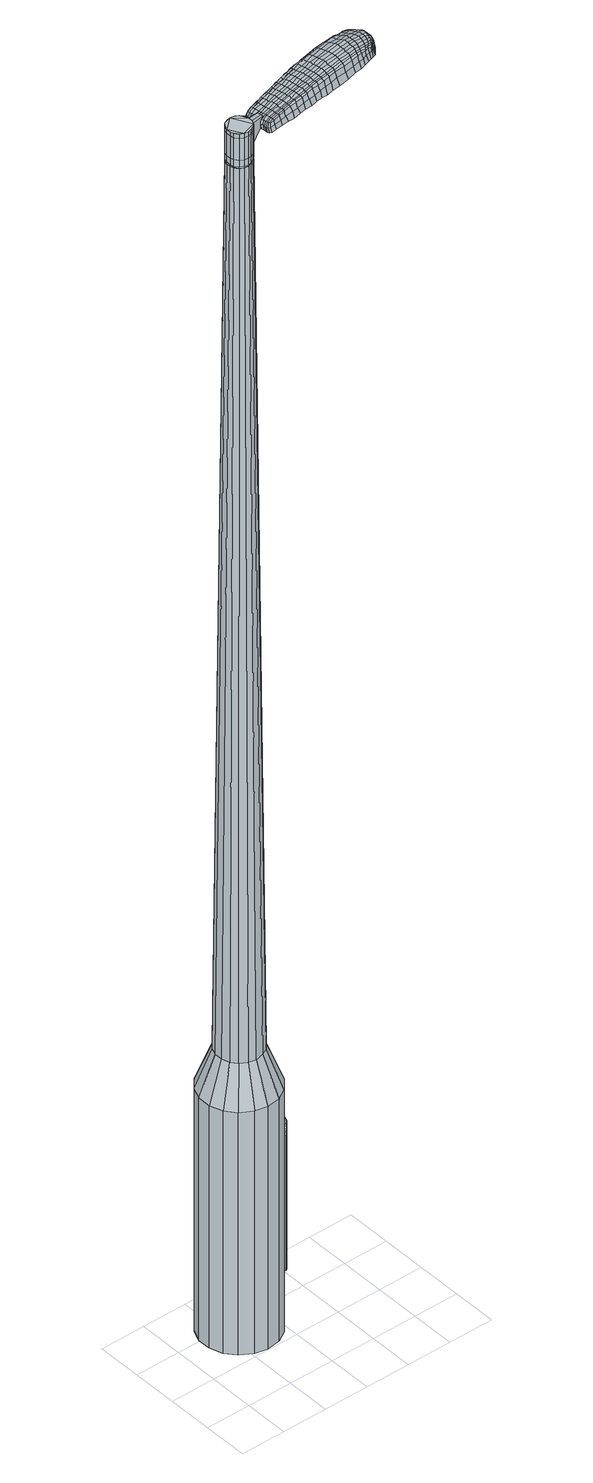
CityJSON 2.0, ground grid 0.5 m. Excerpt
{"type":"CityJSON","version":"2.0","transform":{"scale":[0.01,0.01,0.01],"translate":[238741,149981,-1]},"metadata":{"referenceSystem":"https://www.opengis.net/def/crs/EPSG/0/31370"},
"CityObjects":{
"object1":{"type":"GenericCityObject","attributes":{"cluster":881,"mean_distance_to_centroid":0.28,"new_centroid_x":238741.67,"new_centroid_y":149981.91,"mean_distance_to_camera":12.77,"H1":12.3,"H2":12.55,"Z_final":116.57,"cluster2":-1,"proj_x":238742.87,"proj_y":149989.65,"id_line":88940,"bearing_l":98.85,"distance":7.83,"orientation":"right","G_obj":8.85},"geometry":[{"type":"MultiSurface","lod":"2","boundaries":[[[0,1,2,3]],[[1,4,5,2]],[[4,6,7,5]],[[6,8,9,7]],[[8,10,11,9]],[[10,12,13,11]],[[12,14,15,13]],[[14,16,17,15]],[[16,18,19,17]],[[18,20,21,19]],[[20,22,23,21]],[[22,24,25,23]],[[24,26,27,25]],[[26,28,29,27]],[[28,30,31,29]],[[30,32,33,31]],[[32,34,35,33]],[[34,0,3,35]],[[36,37,38,39]],[[38,40,41,42]],[[41,43,42]],[[42,44,45,46]],[[45,47,46]],[[46,48,49,50]],[[49,51,50]],[[42,46,50,38]],[[50,52,39,38]],[[53,36,39]],[[2,5,7,35]],[[7,9,11,15]],[[11,13,15]],[[15,17,19,23]],[[19,21,23]],[[23,25,27,31]],[[27,29,31]],[[15,23,31,7]],[[31,33,35,7]],[[3,2,35]],[[1,0,54,55]],[[0,34,56,54]],[[34,32,57,56]],[[32,30,58,57]],[[30,28,59,58]],[[28,26,60,59]],[[26,24,61,60]],[[24,22,62,61]],[[22,20,63,62]],[[20,18,64,63]],[[18,16,65,64]],[[16,14,66,65]],[[14,12,67,66]],[[12,10,68,67]],[[10,8,69,68]],[[8,6,70,69]],[[6,4,71,70]],[[4,1,55,71]],[[55,54,72,73]],[[54,56,74,72]],[[56,57,75,74]],[[57,58,76,75]],[[58,59,77,76]],[[59,60,78,77]],[[60,61,79,78]],[[61,62,80,79]],[[62,63,81,80]],[[63,64,82,81]],[[64,65,83,82]],[[65,66,84,83]],[[66,67,85,84]],[[67,68,86,85]],[[68,69,87,86]],[[69,70,88,87]],[[70,71,89,88]],[[71,55,73,89]],[[72,90,91,73]],[[92,93,90,72]],[[94,95,93,92]],[[96,97,95,94]],[[98,99,97,96]],[[78,100,99,98]],[[101,102,100,78]],[[103,104,102,101]],[[81,105,104,103]],[[82,106,105,81]],[[107,108,106,82]],[[109,110,108,107]],[[85,111,110,109]],[[112,113,111,85]],[[87,114,113,112]],[[88,115,114,87]],[[116,117,115,88]],[[73,91,117,116]],[[118,119,120,121]],[[122,118,121,123]],[[124,122,123,125]],[[126,124,125,127]],[[128,126,127,129]],[[130,128,129,131]],[[132,130,131,133]],[[134,132,133,135]],[[136,134,135,137]],[[138,136,137,139]],[[140,138,139,141]],[[142,140,141,143]],[[144,142,143,145]],[[146,144,145,147]],[[148,146,147,149]],[[150,148,149,151]],[[74,92,72]],[[74,75,94,92]],[[75,76,96,94]],[[76,77,98,96]],[[77,78,98]],[[79,101,78]],[[79,80,103,101]],[[80,81,103]],[[83,107,82]],[[83,84,109,107]],[[84,85,109]],[[86,112,85]],[[86,87,112]],[[89,116,88]],[[89,73,116]],[[152,117,91]],[[152,115,117]],[[153,113,114]],[[153,111,113]],[[154,110,111]],[[154,155,108,110]],[[155,106,108]],[[156,104,105]],[[156,157,102,104]],[[157,100,102]],[[158,99,100]],[[158,159,97,99]],[[159,160,95,97]],[[160,161,93,95]],[[161,90,93]],[[39,52,150,162]],[[91,90,163,151]],[[53,39,162,119]],[[90,161,120,163]],[[36,53,119,118]],[[161,160,121,120]],[[37,36,118,122]],[[160,159,123,121]],[[38,37,122,124]],[[159,158,125,123]],[[40,38,124,126]],[[158,100,127,125]],[[41,40,126,128]],[[100,157,129,127]],[[43,41,128,130]],[[157,156,131,129]],[[42,43,130,132]],[[156,105,133,131]],[[44,42,132,134]],[[105,106,135,133]],[[45,44,134,136]],[[106,155,137,135]],[[47,45,136,138]],[[155,154,139,137]],[[46,47,138,140]],[[154,111,141,139]],[[48,46,140,142]],[[111,153,143,141]],[[49,48,142,144]],[[153,114,145,143]],[[51,49,144,146]],[[114,115,147,145]],[[50,51,146,148]],[[115,152,149,147]],[[52,50,148,150]],[[152,91,151,149]],[[150,151,164,165]],[[151,163,166,164]],[[163,120,167,166]],[[120,119,168,167]],[[119,162,169,168]],[[162,150,165,169]],[[170,171,172,173]],[[174,170,173,175]],[[170,174,176,177]],[[171,170,177,178]],[[179,180,181,182]],[[183,179,182,184]],[[179,183,185,186]],[[180,179,186,187]],[[188,189,190,191]],[[192,188,191,193]],[[188,192,194,195]],[[189,188,195,196]],[[197,198,199,200]],[[201,197,200,202]],[[197,201,203,204]],[[198,197,204,205]],[[206,207,208,209]],[[210,206,209,211]],[[206,210,212,213]],[[207,206,213,214]],[[215,216,217,218]],[[219,215,218,220]],[[215,219,221,222]],[[216,215,222,223]],[[224,225,226,227]],[[216,224,227,217]],[[224,216,223,228]],[[225,224,228,229]],[[230,231,232,233]],[[225,230,233,226]],[[230,225,229,234]],[[231,230,234,235]],[[236,174,175,237]],[[231,236,237,232]],[[236,231,235,238]],[[174,236,238,176]],[[239,240,241,242]],[[243,239,242,244]],[[239,243,245,246]],[[240,239,246,247]],[[248,249,250,251]],[[240,248,251,241]],[[248,240,247,252]],[[249,248,252,253]],[[254,255,256,257]],[[249,254,257,250]],[[254,249,253,258]],[[255,254,258,259]],[[260,261,262,263]],[[255,260,263,256]],[[260,255,259,264]],[[261,260,264,265]],[[266,171,178,267]],[[261,266,267,262]],[[266,261,265,268]],[[171,266,268,172]],[[269,270,271,272]],[[273,269,272,274]],[[269,273,275,276]],[[270,269,276,277]],[[278,279,280,281]],[[270,278,281,271]],[[278,270,277,282]],[[279,278,282,283]],[[284,285,286,287]],[[279,284,287,280]],[[284,279,283,288]],[[285,284,288,289]],[[290,183,184,291]],[[285,290,291,286]],[[290,285,289,292]],[[183,290,292,185]],[[293,294,295,296]],[[297,293,296,298]],[[293,297,299,300]],[[294,293,300,301]],[[302,303,304,305]],[[294,302,305,295]],[[302,294,301,306]],[[303,302,306,307]],[[308,309,310,311]],[[303,308,311,304]],[[308,303,307,312]],[[309,308,312,313]],[[314,315,316,317]],[[309,314,317,310]],[[314,309,313,318]],[[315,314,318,319]],[[320,180,187,321]],[[315,320,321,316]],[[320,315,319,322]],[[180,320,322,181]],[[323,209,208,324]],[[325,323,324,326]],[[323,325,327,328]],[[209,323,328,211]],[[329,325,326,330]],[[331,329,330,332]],[[329,331,333,334]],[[325,329,334,327]],[[335,331,332,336]],[[337,335,336,338]],[[335,337,339,340]],[[331,335,340,333]],[[341,337,338,342]],[[343,341,342,344]],[[341,343,345,346]],[[337,341,346,339]],[[347,343,344,348]],[[198,347,348,199]],[[347,198,205,349]],[[343,347,349,345]],[[350,351,196,195]],[[352,350,195,194]],[[350,352,353,354]],[[351,350,354,355]],[[356,357,355,354]],[[358,356,354,353]],[[356,358,359,360]],[[357,356,360,361]],[[362,363,361,360]],[[364,362,360,359]],[[362,364,365,366]],[[363,362,366,367]],[[368,369,367,366]],[[370,368,366,365]],[[368,370,203,201]],[[369,368,201,202]],[[371,372,373,374]],[[273,371,374,275]],[[371,273,274,375]],[[372,371,375,376]],[[377,192,193,378]],[[372,377,378,373]],[[377,372,376,379]],[[192,377,379,194]],[[380,381,382,383]],[[219,380,383,221]],[[380,219,220,384]],[[381,380,384,385]],[[386,387,388,389]],[[381,386,389,382]],[[386,381,385,390]],[[387,386,390,391]],[[392,189,196,393]],[[387,392,393,388]],[[392,387,391,394]],[[189,392,394,190]],[[395,396,397,398]],[[177,395,398,178]],[[395,177,176,399]],[[396,395,399,400]],[[401,402,403,404]],[[396,401,404,397]],[[401,396,400,405]],[[402,401,405,406]],[[407,200,199,408]],[[402,407,408,403]],[[407,402,406,409]],[[200,407,409,202]],[[410,411,412,413]],[[182,410,413,184]],[[410,182,181,414]],[[411,410,414,415]],[[416,204,203,417]],[[411,416,417,412]],[[416,411,415,418]],[[204,416,418,205]],[[419,420,421,422]],[[297,419,422,299]],[[419,297,298,423]],[[420,419,423,424]],[[425,210,211,426]],[[420,425,426,421]],[[425,420,424,427]],[[210,425,427,212]],[[428,429,430,431]],[[243,428,431,245]],[[428,243,244,432]],[[429,428,432,433]],[[434,435,436,437]],[[429,434,437,430]],[[434,429,433,438]],[[435,434,438,439]],[[440,207,214,441]],[[435,440,441,436]],[[440,435,439,442]],[[207,440,442,208]],[[443,444,433,432]],[[242,443,432,244]],[[443,242,241,445]],[[444,443,445,446]],[[447,448,439,438]],[[444,447,438,433]],[[447,444,446,449]],[[448,447,449,450]],[[451,324,208,442]],[[448,451,442,439]],[[451,448,450,452]],[[324,451,452,326]],[[453,454,455,456]],[[300,453,456,301]],[[453,300,299,422]],[[454,453,422,421]],[[457,328,327,458]],[[454,457,458,455]],[[457,454,421,426]],[[328,457,426,211]],[[459,460,446,445]],[[251,459,445,241]],[[459,251,250,461]],[[460,459,461,462]],[[463,464,450,449]],[[460,463,449,446]],[[463,460,462,465]],[[464,463,465,466]],[[467,330,326,452]],[[464,467,452,450]],[[467,464,466,468]],[[330,467,468,332]],[[469,470,471,472]],[[306,469,472,307]],[[469,306,301,456]],[[470,469,456,455]],[[473,334,333,474]],[[470,473,474,471]],[[473,470,455,458]],[[334,473,458,327]],[[475,476,462,461]],[[257,475,461,250]],[[475,257,256,477]],[[476,475,477,478]],[[479,480,466,465]],[[476,479,465,462]],[[479,476,478,481]],[[480,479,481,482]],[[483,336,332,468]],[[480,483,468,466]],[[483,480,482,484]],[[336,483,484,338]],[[485,486,487,488]],[[312,485,488,313]],[[485,312,307,472]],[[486,485,472,471]],[[489,340,339,490]],[[486,489,490,487]],[[489,486,471,474]],[[340,489,474,333]],[[491,492,478,477]],[[263,491,477,256]],[[491,263,262,493]],[[492,491,493,494]],[[495,496,482,481]],[[492,495,481,478]],[[495,492,494,497]],[[496,495,497,498]],[[499,342,338,484]],[[496,499,484,482]],[[499,496,498,500]],[[342,499,500,344]],[[501,502,503,504]],[[318,501,504,319]],[[501,318,313,488]],[[502,501,488,487]],[[505,346,345,506]],[[502,505,506,503]],[[505,502,487,490]],[[346,505,490,339]],[[507,508,494,493]],[[267,507,493,262]],[[507,267,178,398]],[[508,507,398,397]],[[509,510,498,497]],[[508,509,497,494]],[[509,508,397,404]],[[510,509,404,403]],[[511,348,344,500]],[[510,511,500,498]],[[511,510,403,408]],[[348,511,408,199]],[[512,513,415,414]],[[322,512,414,181]],[[512,322,319,504]],[[513,512,504,503]],[[514,349,205,418]],[[513,514,418,415]],[[514,513,503,506]],[[349,514,506,345]],[[515,516,376,375]],[[272,515,375,274]],[[515,272,271,517]],[[516,515,517,518]],[[519,352,194,379]],[[516,519,379,376]],[[519,516,518,520]],[[352,519,520,353]],[[521,522,523,524]],[[222,521,524,223]],[[521,222,221,383]],[[522,521,383,382]],[[525,526,527,528]],[[522,525,528,523]],[[525,522,382,389]],[[526,525,389,388]],[[529,351,355,530]],[[526,529,530,527]],[[529,526,388,393]],[[351,529,393,196]],[[531,532,518,517]],[[281,531,517,271]],[[531,281,280,533]],[[532,531,533,534]],[[535,358,353,520]],[[532,535,520,518]],[[535,532,534,536]],[[358,535,536,359]],[[537,538,539,540]],[[228,537,540,229]],[[537,228,223,524]],[[538,537,524,523]],[[541,542,543,544]],[[538,541,544,539]],[[541,538,523,528]],[[542,541,528,527]],[[545,357,361,546]],[[542,545,546,543]],[[545,542,527,530]],[[357,545,530,355]],[[547,548,534,533]],[[287,547,533,280]],[[547,287,286,549]],[[548,547,549,550]],[[551,364,359,536]],[[548,551,536,534]],[[551,548,550,552]],[[364,551,552,365]],[[553,554,555,556]],[[234,553,556,235]],[[553,234,229,540]],[[554,553,540,539]],[[557,558,559,560]],[[554,557,560,555]],[[557,554,539,544]],[[558,557,544,543]],[[561,363,367,562]],[[558,561,562,559]],[[561,558,543,546]],[[363,561,546,361]],[[563,564,550,549]],[[291,563,549,286]],[[563,291,184,413]],[[564,563,413,412]],[[565,370,365,552]],[[564,565,552,550]],[[565,564,412,417]],[[370,565,417,203]],[[566,567,400,399]],[[238,566,399,176]],[[566,238,235,556]],[[567,566,556,555]],[[568,569,406,405]],[[567,568,405,400]],[[568,567,555,560]],[[569,568,560,559]],[[570,369,202,409]],[[569,570,409,406]],[[570,569,559,562]],[[369,570,562,367]],[[571,572,573,574]],[[574,573,575,576]],[[577,575,573,578]],[[578,573,572,579]],[[580,581,582,583]],[[583,582,584,585]],[[586,584,582,587]],[[587,582,581,588]],[[589,590,591,592]],[[592,591,593,594]],[[595,593,591,596]],[[596,591,590,597]],[[598,599,600,601]],[[601,600,602,603]],[[604,602,600,605]],[[605,600,599,606]],[[607,608,609,610]],[[610,609,611,612]],[[613,611,609,614]],[[614,609,608,615]],[[616,617,618,619]],[[619,618,620,621]],[[622,620,618,623]],[[623,618,617,624]],[[625,626,627,628]],[[628,627,617,616]],[[624,617,627,629]],[[629,627,626,630]],[[631,632,633,634]],[[634,633,626,625]],[[630,626,633,635]],[[635,633,632,636]],[[576,575,637,638]],[[638,637,632,631]],[[636,632,637,639]],[[639,637,575,577]],[[640,641,642,643]],[[643,642,644,645]],[[646,644,642,647]],[[647,642,641,648]],[[649,650,651,652]],[[652,651,641,640]],[[648,641,651,653]],[[653,651,650,654]],[[655,656,657,658]],[[658,657,650,649]],[[654,650,657,659]],[[659,657,656,660]],[[661,662,663,664]],[[664,663,656,655]],[[660,656,663,665]],[[665,663,662,666]],[[579,572,667,668]],[[668,667,662,661]],[[666,662,667,669]],[[669,667,572,571]],[[670,671,672,673]],[[673,672,674,675]],[[676,674,672,677]],[[677,672,671,678]],[[679,680,681,682]],[[682,681,671,670]],[[678,671,681,683]],[[683,681,680,684]],[[685,686,687,688]],[[688,687,680,679]],[[684,680,687,689]],[[689,687,686,690]],[[585,584,691,692]],[[692,691,686,685]],[[690,686,691,693]],[[693,691,584,586]],[[694,695,696,697]],[[697,696,698,699]],[[700,698,696,701]],[[701,696,695,702]],[[703,704,705,706]],[[706,705,695,694]],[[702,695,705,707]],[[707,705,704,708]],[[709,710,711,712]],[[712,711,704,703]],[[708,704,711,713]],[[713,711,710,714]],[[715,716,717,718]],[[718,717,710,709]],[[714,710,717,719]],[[719,717,716,720]],[[588,581,721,722]],[[722,721,716,715]],[[720,716,721,723]],[[723,721,581,580]],[[607,610,724,725]],[[725,724,726,727]],[[728,726,724,729]],[[729,724,610,612]],[[727,726,730,731]],[[731,730,732,733]],[[734,732,730,735]],[[735,730,726,728]],[[733,732,736,737]],[[737,736,738,739]],[[740,738,736,741]],[[741,736,732,734]],[[739,738,742,743]],[[743,742,744,745]],[[746,744,742,747]],[[747,742,738,740]],[[745,744,748,749]],[[749,748,599,598]],[[606,599,748,750]],[[750,748,744,746]],[[597,751,752,596]],[[596,752,753,595]],[[754,753,752,755]],[[755,752,751,756]],[[756,757,758,755]],[[755,758,759,754]],[[760,759,758,761]],[[761,758,757,762]],[[762,763,764,761]],[[761,764,765,760]],[[766,765,764,767]],[[767,764,763,768]],[[768,769,770,767]],[[767,770,771,766]],[[604,771,770,602]],[[602,770,769,603]],[[772,773,774,775]],[[775,774,674,676]],[[675,674,774,776]],[[776,774,773,777]],[[594,593,778,779]],[[779,778,773,772]],[[777,773,778,780]],[[780,778,593,595]],[[781,782,783,784]],[[784,783,620,622]],[[621,620,783,785]],[[785,783,782,786]],[[787,788,789,790]],[[790,789,782,781]],[[786,782,789,791]],[[791,789,788,792]],[[597,590,793,794]],[[794,793,788,787]],[[792,788,793,795]],[[795,793,590,589]],[[796,797,798,799]],[[799,798,578,579]],[[577,578,798,800]],[[800,798,797,801]],[[802,803,804,805]],[[805,804,797,796]],[[801,797,804,806]],[[806,804,803,807]],[[598,601,808,809]],[[809,808,803,802]],[[807,803,808,810]],[[810,808,601,603]],[[811,812,813,814]],[[814,813,583,585]],[[580,583,813,815]],[[815,813,812,816]],[[604,605,817,818]],[[818,817,812,811]],[[816,812,817,819]],[[819,817,605,606]],[[820,821,822,823]],[[823,822,698,700]],[[698,822,699]],[[699,822,821,824]],[[612,611,825,826]],[[826,825,821,820]],[[824,821,825,827]],[[827,825,611,613]],[[828,829,644,830]],[[830,644,646]],[[645,644,831]],[[831,644,829,832]],[[833,834,835,836]],[[836,835,829,828]],[[832,829,835,837]],[[837,835,834,838]],[[615,608,839,840]],[[840,839,834,833]],[[838,834,839,841]],[[841,839,608,607]],[[832,842,831]],[[831,842,643,645]],[[640,643,842,843]],[[843,842,844]],[[838,845,846,837]],[[837,846,842,832]],[[844,842,846,847]],[[847,846,845,848]],[[607,725,849,841]],[[841,849,845,838]],[[848,845,849,850]],[[850,849,725,727]],[[851,852,853,854]],[[854,853,701,702]],[[700,701,853,823]],[[823,853,852,820]],[[728,729,855,856]],[[856,855,852,851]],[[820,852,855,826]],[[826,855,729,612]],[[844,857,858,843]],[[843,858,652,640]],[[649,652,858,859]],[[859,858,857,860]],[[848,861,862,847]],[[847,862,857,844]],[[860,857,862,863]],[[863,862,861,864]],[[727,731,865,850]],[[850,865,861,848]],[[864,861,865,866]],[[866,865,731,733]],[[867,868,869,870]],[[870,869,707,708]],[[702,707,869,854]],[[854,869,868,851]],[[734,735,871,872]],[[872,871,868,867]],[[851,868,871,856]],[[856,871,735,728]],[[860,873,874,859]],[[859,874,658,649]],[[655,658,874,875]],[[875,874,873,876]],[[864,877,878,863]],[[863,878,873,860]],[[876,873,878,879]],[[879,878,877,880]],[[733,737,881,866]],[[866,881,877,864]],[[880,877,881,882]],[[882,881,737,739]],[[883,884,885,886]],[[886,885,713,714]],[[708,713,885,870]],[[870,885,884,867]],[[740,741,887,888]],[[888,887,884,883]],[[867,884,887,872]],[[872,887,741,734]],[[876,889,875]],[[875,889,664,655]],[[661,664,889,890]],[[890,889,891]],[[880,892,893,879]],[[879,893,889,876]],[[891,889,893,894]],[[894,893,892,895]],[[739,743,896,882]],[[882,896,892,880]],[[895,892,896,897]],[[897,896,743,745]],[[898,899,900,901]],[[901,900,719,720]],[[714,719,900,886]],[[886,900,899,883]],[[746,747,902,903]],[[903,902,899,898]],[[883,899,902,888]],[[888,902,747,740]],[[891,904,905,890]],[[890,905,668,661]],[[579,668,905,799]],[[799,905,904,796]],[[895,906,907,894]],[[894,907,904,891]],[[796,904,907,805]],[[805,907,906,802]],[[745,749,908,897]],[[897,908,906,895]],[[802,906,908,809]],[[809,908,749,598]],[[816,909,910,815]],[[815,910,723,580]],[[720,723,910,901]],[[901,910,909,898]],[[606,750,911,819]],[[819,911,909,816]],[[898,909,911,903]],[[903,911,750,746]],[[777,912,913,776]],[[776,913,673,675]],[[670,673,913,914]],[[914,913,912,915]],[[595,753,916,780]],[[780,916,912,777]],[[915,912,916,917]],[[917,916,753,754]],[[918,919,920,921]],[[921,920,623,624]],[[622,623,920,784]],[[784,920,919,781]],[[922,923,924,925]],[[925,924,919,918]],[[781,919,924,790]],[[790,924,923,787]],[[756,751,926,927]],[[927,926,923,922]],[[787,923,926,794]],[[794,926,751,597]],[[915,928,929,914]],[[914,929,682,670]],[[679,682,929,930]],[[930,929,928,931]],[[754,759,932,917]],[[917,932,928,915]],[[931,928,932,933]],[[933,932,759,760]],[[934,935,936,937]],[[937,936,629,630]],[[624,629,936,921]],[[921,936,935,918]],[[938,939,940,941]],[[941,940,935,934]],[[918,935,940,925]],[[925,940,939,922]],[[762,757,942,943]],[[943,942,939,938]],[[922,939,942,927]],[[927,942,757,756]],[[931,944,945,930]],[[930,945,688,679]],[[685,688,945,946]],[[946,945,944,947]],[[760,765,948,933]],[[933,948,944,931]],[[947,944,948,949]],[[949,948,765,766]],[[950,951,952,953]],[[953,952,635,636]],[[630,635,952,937]],[[937,952,951,934]],[[954,955,956,957]],[[957,956,951,950]],[[934,951,956,941]],[[941,956,955,938]],[[768,763,958,959]],[[959,958,955,954]],[[938,955,958,943]],[[943,958,763,762]],[[947,960,961,946]],[[946,961,692,685]],[[585,692,961,814]],[[814,961,960,811]],[[766,771,962,949]],[[949,962,960,947]],[[811,960,962,818]],[[818,962,771,604]],[[801,963,964,800]],[[800,964,639,577]],[[636,639,964,953]],[[953,964,963,950]],[[807,965,966,806]],[[806,966,963,801]],[[950,963,966,957]],[[957,966,965,954]],[[603,769,967,810]],[[810,967,965,807]],[[954,965,967,959]],[[959,967,769,768]],[[571,574,173,172]],[[574,576,175,173]],[[586,587,186,185]],[[587,588,187,186]],[[589,592,191,190]],[[592,594,193,191]],[[613,614,213,212]],[[614,615,214,213]],[[616,619,218,217]],[[619,621,220,218]],[[625,628,227,226]],[[628,616,217,227]],[[631,634,233,232]],[[634,625,226,233]],[[576,638,237,175]],[[638,631,232,237]],[[646,647,246,245]],[[647,648,247,246]],[[648,653,252,247]],[[653,654,253,252]],[[654,659,258,253]],[[659,660,259,258]],[[660,665,264,259]],[[665,666,265,264]],[[666,669,268,265]],[[669,571,172,268]],[[676,677,276,275]],[[677,678,277,276]],[[678,683,282,277]],[[683,684,283,282]],[[684,689,288,283]],[[689,690,289,288]],[[690,693,292,289]],[[693,586,185,292]],[[694,697,296,295]],[[697,699,298,296]],[[703,706,305,304]],[[706,694,295,305]],[[709,712,311,310]],[[712,703,304,311]],[[715,718,317,316]],[[718,709,310,317]],[[588,722,321,187]],[[722,715,316,321]],[[772,775,374,373]],[[775,676,275,374]],[[594,779,378,193]],[[779,772,373,378]],[[621,785,384,220]],[[785,786,385,384]],[[786,791,390,385]],[[791,792,391,390]],[[792,795,394,391]],[[795,589,190,394]],[[699,423,298]],[[699,824,424,423]],[[824,827,427,424]],[[827,613,212,427]],[[828,830,431,430]],[[830,646,245,431]],[[833,836,437,436]],[[836,828,430,437]],[[615,840,441,214]],[[840,833,436,441]],[[968,969,970,971]],[[972,973,971,970]],[[974,975,976,977]],[[978,979,980,981]],[[969,982,983,970]],[[984,972,970,983]],[[985,974,977,986]],[[987,988,979,978]],[[982,989,990,983]],[[990,991,984,983]],[[992,985,986,993]],[[994,988,987,995]],[[989,996,997,990]],[[997,998,991,990]],[[999,992,993,1000]],[[1001,994,995,1002]],[[1003,1004,1005,1006]],[[1007,1008,1004,1003]],[[1007,1009,1010,1008]],[[1009,1011,1012,1010]],[[1013,1014,1015,1016]],[[1017,1018,1014,1013]],[[1019,1020,1018,1017]],[[1021,1022,1020,1019]],[[1016,1005,1004,1013]],[[1013,1004,1008,1017]],[[1008,1010,1019,1017]],[[1010,1012,1021,1019]],[[977,976,973,972]],[[986,977,972,984]],[[991,993,986,984]],[[998,1000,993,991]],[[978,981,975,974]],[[987,978,974,985]],[[995,987,985,992]],[[1002,995,992,999]],[[979,1003,1006,980]],[[988,1007,1003,979]],[[1009,1007,988,994]],[[1011,1009,994,1001]],[[1023,1024,1025,1026]],[[1025,1027,1028,1029]],[[1025,1029,1030,1031]],[[1025,1031,1026]],[[1032,1023,1026,1033]],[[1034,1033,1026,1035]],[[1036,1035,1026]],[[1037,1025,1024,1038]],[[1039,1037,1038,1040]],[[1041,1039,1040,1042]],[[1043,1041,1042,1044]],[[1045,1043,1044,1046]],[[1046,1047,1048,1049]],[[1046,1049,1050,1051]],[[1046,1051,1052,1053]],[[1052,1054,1055,1056]],[[1052,1056,1057,1058]],[[1052,1058,1053]],[[1046,1053,1045]],[[1059,1060,1024,1023]],[[1061,1062,1027,1025]],[[1063,1064,1036,1026]],[[1060,1065,1038,1024]],[[1066,1061,1025,1037]],[[1065,1067,1040,1038]],[[1068,1066,1037,1039]],[[1067,1069,1042,1040]],[[1070,1068,1039,1041]],[[1069,1071,1044,1042]],[[1072,1070,1041,1043]],[[1071,1073,1046,1044]],[[1074,1072,1043,1045]],[[1073,1075,1047,1046]],[[1076,1077,1054,1052]],[[1078,1074,1045,1053]],[[1048,1047,1075,1079]],[[1049,1048,1079,1080]],[[1050,1049,1080,1081]],[[1051,1050,1081,1082]],[[1052,1051,1082,1076]],[[1083,1059,1023,1032]],[[1084,1083,1032,1033]],[[1085,1084,1033,1034]],[[1086,1085,1034,1035]],[[1064,1086,1035,1036]],[[1028,1027,1062,1087]],[[1055,1054,1077,1088]],[[1029,1028,1087,1089]],[[1030,1029,1089,1090]],[[1031,1030,1090,1091]],[[1026,1031,1091,1063]],[[1056,1055,1088,1092]],[[1057,1056,1092,1093]],[[1058,1057,1093,1094]],[[1053,1058,1094,1078]]]}]}
},
"vertices":[
[110,100,384],[109,85,384],[109,85,96],[110,100,96],[104,72,384],[104,72,96],[94,60,384],[94,60,96],[82,53,384],[82,53,96],[67,51,384],[67,51,96],[53,54,384],[53,54,96],[40,62,384],[40,62,96],[31,73,384],[31,73,96],[26,87,384],[26,87,96],[26,102,384],[26,102,96],[32,115,384],[32,115,96],[41,126,384],[41,126,96],[54,133,384],[54,133,96],[69,136,384],[69,136,96],[83,133,384],[83,133,96],[96,125,384],[96,125,96],[105,114,384],[105,114,96],[77,104,1524],[73,106,1524],[68,107,1524],[81,95,1524],[64,106,1524],[59,104,1524],[55,96,1524],[56,100,1524],[55,91,1524],[56,87,1524],[63,81,1524],[59,83,1524],[68,80,1524],[72,81,1524],[79,86,1524],[76,83,1524],[81,91,1524],[80,100,1524],[93,97,429],[93,89,429],[90,106,429],[84,112,429],[77,117,429],[68,119,429],[60,117,429],[52,113,429],[46,106,429],[43,98,429],[43,90,429],[46,81,429],[51,74,429],[59,70,429],[67,68,429],[76,70,429],[84,74,429],[89,80,429],[81,95,1483],[81,91,1483],[80,100,1483],[77,104,1483],[73,106,1483],[68,107,1483],[64,106,1483],[59,104,1483],[56,100,1483],[55,96,1483],[55,91,1483],[56,87,1483],[59,83,1483],[63,81,1483],[68,80,1483],[72,81,1483],[76,83,1483],[79,86,1483],[81,95,1485],[81,91,1485],[79,100,1483],[79,100,1485],[76,103,1483],[76,103,1485],[73,105,1483],[73,105,1485],[68,106,1483],[68,106,1485],[64,106,1485],[60,103,1483],[60,103,1485],[57,100,1483],[57,100,1485],[55,96,1485],[55,91,1485],[57,87,1483],[57,87,1485],[59,84,1483],[59,84,1485],[63,81,1485],[68,81,1483],[68,81,1485],[72,81,1485],[76,83,1485],[79,87,1483],[79,87,1485],[77,104,1519],[80,100,1519],[80,100,1493],[77,104,1493],[73,106,1519],[73,106,1493],[68,107,1519],[68,107,1493],[64,106,1519],[64,106,1493],[59,104,1519],[59,104,1493],[56,100,1519],[56,100,1493],[55,96,1519],[55,96,1493],[55,91,1519],[55,91,1493],[56,87,1519],[56,87,1493],[59,83,1519],[59,83,1493],[63,81,1519],[63,81,1493],[68,80,1519],[68,80,1493],[72,81,1519],[72,81,1493],[76,83,1519],[76,83,1493],[79,86,1519],[79,86,1493],[81,91,1519],[81,91,1493],[79,86,1485],[68,80,1485],[59,83,1485],[56,87,1485],[56,100,1485],[59,104,1485],[68,107,1485],[73,106,1485],[77,104,1485],[80,100,1485],[81,95,1519],[81,95,1493],[100,95,1513],[100,95,1518],[100,98,1513],[99,102,1513],[99,102,1518],[100,98,1518],[176,90,1519],[169,90,1518],[170,88,1509],[177,89,1510],[184,92,1519],[186,90,1510],[183,93,1526],[175,92,1525],[168,91,1525],[170,129,1519],[163,127,1518],[162,126,1525],[169,127,1525],[179,130,1519],[178,128,1526],[180,132,1510],[171,130,1510],[164,129,1509],[245,123,1519],[246,119,1519],[247,119,1513],[246,123,1513],[244,126,1519],[245,127,1513],[242,126,1524],[244,122,1524],[244,119,1524],[172,111,1530],[165,110,1529],[165,107,1529],[173,108,1530],[181,113,1531],[182,109,1531],[181,116,1530],[172,115,1530],[164,113,1529],[92,98,1512],[93,96,1512],[94,96,1517],[94,99,1517],[92,101,1512],[93,101,1517],[93,102,1506],[93,99,1506],[94,96,1506],[234,101,1519],[231,100,1519],[232,99,1512],[235,100,1512],[236,102,1518],[238,101,1512],[236,103,1522],[234,102,1523],[230,101,1524],[226,99,1519],[221,97,1519],[222,96,1512],[228,98,1512],[226,100,1524],[220,99,1525],[215,96,1519],[207,95,1519],[209,94,1511],[216,95,1511],[214,97,1526],[206,96,1526],[196,93,1519],[198,92,1510],[195,94,1526],[102,83,1513],[110,84,1513],[109,85,1518],[102,84,1517],[97,83,1512],[98,84,1516],[98,82,1506],[103,82,1507],[111,83,1507],[117,85,1514],[125,85,1515],[124,87,1520],[116,86,1519],[119,84,1507],[126,84,1507],[132,86,1515],[140,87,1516],[139,88,1522],[131,87,1521],[134,85,1508],[141,86,1508],[147,87,1517],[154,88,1517],[153,90,1524],[146,89,1523],[149,86,1508],[156,87,1509],[162,89,1518],[160,90,1524],[163,88,1509],[230,136,1519],[226,136,1519],[226,135,1524],[229,135,1523],[232,136,1518],[231,135,1522],[233,137,1512],[230,138,1512],[227,138,1512],[221,136,1519],[216,136,1519],[215,134,1525],[221,135,1524],[222,137,1512],[216,137,1512],[210,135,1519],[202,134,1519],[201,132,1526],[209,133,1526],[211,137,1511],[203,136,1511],[190,132,1519],[190,130,1526],[191,134,1510],[98,113,1513],[105,115,1513],[106,116,1507],[99,114,1507],[92,112,1512],[93,113,1506],[93,111,1516],[97,112,1517],[105,114,1518],[113,116,1514],[120,118,1515],[121,119,1507],[113,118,1507],[112,115,1519],[119,117,1520],[127,120,1515],[135,121,1516],[136,123,1508],[128,121,1508],[127,118,1521],[134,120,1522],[142,123,1517],[149,124,1517],[150,126,1509],[143,124,1508],[141,121,1523],[148,123,1524],[156,126,1518],[157,127,1509],[155,124,1524],[99,99,1519],[99,97,1519],[106,101,1520],[107,98,1520],[106,103,1520],[99,102,1519],[114,102,1522],[114,99,1522],[121,103,1523],[121,100,1523],[121,106,1523],[113,105,1521],[128,104,1524],[129,101,1524],[136,105,1525],[136,102,1525],[135,108,1525],[128,107,1524],[143,106,1526],[144,103,1526],[150,108,1527],[151,105,1527],[150,111,1527],[143,110,1526],[158,109,1528],[158,106,1528],[157,112,1528],[241,122,1527],[241,118,1527],[239,126,1526],[235,125,1527],[236,121,1528],[237,117,1528],[230,120,1529],[231,116,1529],[229,124,1528],[222,123,1530],[223,119,1530],[223,115,1530],[216,118,1531],[216,114,1531],[215,122,1530],[206,120,1531],[207,117,1531],[207,113,1531],[194,115,1531],[194,111,1531],[193,118,1531],[234,135,1518],[237,134,1519],[238,135,1513],[235,137,1513],[233,134,1523],[236,133,1523],[240,130,1519],[241,131,1513],[239,130,1524],[238,103,1518],[240,105,1518],[239,106,1523],[237,104,1523],[239,102,1513],[241,104,1513],[243,108,1519],[245,111,1519],[243,111,1524],[241,108,1523],[244,108,1513],[245,111,1513],[246,115,1519],[244,115,1524],[247,115,1513],[174,93,1528],[174,95,1528],[167,94,1528],[167,93,1527],[183,94,1528],[183,96,1529],[174,98,1529],[174,101,1530],[166,100,1529],[167,97,1528],[183,99,1529],[182,102,1530],[173,104,1530],[166,103,1529],[182,106,1531],[169,125,1528],[170,123,1529],[179,125,1529],[178,127,1528],[162,124,1527],[163,122,1528],[171,119,1529],[180,121,1530],[164,118,1528],[91,110,1512],[91,108,1512],[92,108,1517],[92,110,1517],[91,111,1506],[92,109,1506],[91,105,1512],[93,105,1517],[92,106,1506],[95,84,1512],[94,86,1512],[95,85,1506],[96,83,1506],[96,85,1517],[96,86,1517],[94,88,1512],[94,90,1512],[95,90,1506],[95,87,1506],[95,88,1517],[95,91,1517],[93,93,1512],[94,93,1506],[94,93,1517],[101,85,1519],[101,87,1519],[109,86,1520],[108,88,1520],[101,89,1519],[100,92,1519],[108,90,1520],[108,93,1520],[100,94,1519],[107,95,1520],[97,111,1519],[98,109,1519],[105,110,1520],[105,112,1520],[98,106,1519],[105,107,1520],[116,87,1521],[116,89,1521],[123,88,1522],[123,90,1522],[115,91,1521],[115,94,1521],[123,92,1522],[122,95,1523],[115,96,1522],[122,97,1523],[112,114,1521],[112,112,1521],[120,113,1522],[119,115,1522],[113,108,1521],[120,110,1522],[131,89,1523],[131,90,1523],[138,89,1524],[138,91,1524],[130,93,1523],[130,96,1524],[137,94,1525],[137,97,1525],[129,98,1524],[137,99,1525],[127,117,1523],[127,115,1523],[134,116,1524],[134,118,1524],[127,111,1524],[135,112,1525],[145,90,1525],[145,92,1525],[153,91,1526],[152,93,1526],[145,95,1526],[144,98,1526],[152,95,1527],[152,98,1527],[144,100,1526],[151,101,1527],[141,120,1525],[141,117,1525],[149,119,1526],[148,121,1526],[142,114,1526],[149,115,1527],[160,92,1527],[160,94,1527],[159,96,1527],[159,99,1528],[159,102,1528],[155,123,1527],[156,120,1527],[156,116,1528],[231,134,1525],[233,133,1525],[227,134,1526],[229,132,1526],[236,129,1526],[232,129,1527],[235,103,1525],[237,105,1525],[233,104,1526],[231,103,1525],[239,108,1525],[240,111,1526],[236,110,1527],[235,107,1526],[241,114,1526],[237,114,1527],[222,133,1526],[224,132,1527],[216,133,1527],[217,131,1528],[226,128,1528],[220,127,1529],[226,101,1526],[228,103,1527],[221,102,1528],[220,100,1527],[229,106,1527],[230,109,1528],[223,108,1529],[222,105,1528],[231,113,1528],[223,112,1530],[210,132,1528],[211,130,1529],[202,131,1528],[203,129,1529],[213,126,1529],[204,125,1530],[214,99,1528],[215,101,1528],[207,100,1529],[206,98,1528],[216,104,1529],[216,107,1530],[207,106,1530],[207,102,1530],[216,111,1530],[207,109,1531],[190,129,1529],[191,127,1529],[192,123,1530],[195,96,1528],[195,98,1529],[195,101,1530],[195,104,1530],[195,107,1531],[170,90,1509],[169,92,1518],[176,92,1518],[177,91,1509],[184,93,1519],[186,92,1510],[183,95,1525],[175,94,1525],[168,93,1525],[163,124,1525],[164,125,1518],[171,127,1518],[170,125,1525],[179,128,1519],[178,127,1525],[180,130,1510],[172,128,1509],[165,127,1509],[245,119,1513],[244,119,1519],[243,122,1519],[244,122,1513],[242,125,1519],[243,126,1513],[240,125,1524],[242,122,1524],[242,119,1524],[166,107,1528],[165,110,1528],[173,111,1529],[173,108,1529],[181,112,1529],[182,109,1529],[181,116,1529],[172,114,1529],[165,113,1528],[96,96,1516],[95,96,1512],[95,99,1512],[96,99,1516],[94,102,1512],[95,102,1516],[95,102,1506],[96,99,1506],[96,96,1506],[232,101,1512],[230,102,1519],[233,103,1518],[234,102,1512],[235,104,1518],[236,102,1512],[235,104,1522],[233,104,1523],[230,103,1523],[222,98,1512],[220,99,1519],[226,101,1519],[227,99,1512],[225,102,1524],[220,101,1525],[208,96,1511],[207,97,1519],[215,98,1519],[216,97,1511],[214,99,1525],[206,98,1526],[196,95,1519],[197,94,1510],[195,96,1526],[109,87,1518],[110,86,1513],[102,85,1513],[102,86,1517],[97,85,1512],[98,86,1515],[98,84,1506],[103,84,1506],[111,85,1507],[124,88,1520],[125,87,1514],[117,87,1514],[116,88,1519],[118,86,1507],[126,86,1507],[139,90,1522],[140,89,1516],[132,88,1515],[131,89,1521],[134,87,1508],[141,87,1508],[153,91,1523],[154,90,1517],[147,89,1516],[146,91,1522],[148,88,1508],[156,89,1508],[162,91,1517],[160,92,1524],[163,90,1509],[226,133,1523],[226,134,1519],[229,134,1518],[229,133,1523],[231,134,1518],[231,133,1522],[232,136,1512],[230,136,1512],[227,136,1512],[215,132,1525],[216,134,1519],[221,134,1519],[221,133,1524],[222,136,1512],[217,135,1512],[201,130,1526],[202,132,1519],[210,133,1519],[209,132,1525],[211,135,1511],[203,134,1511],[191,130,1519],[190,129,1526],[192,132,1510],[107,114,1507],[106,113,1513],[98,111,1513],[99,113,1506],[94,110,1512],[94,111,1506],[94,109,1515],[98,110,1517],[105,112,1518],[121,118,1507],[120,116,1514],[113,115,1514],[114,116,1507],[113,113,1519],[120,115,1520],[136,121,1508],[135,119,1516],[128,118,1515],[129,119,1508],[127,116,1521],[134,118,1522],[150,124,1508],[149,122,1517],[142,121,1516],[143,122,1508],[142,119,1522],[149,121,1523],[157,124,1517],[158,125,1509],[156,122,1524],[100,99,1518],[100,97,1518],[107,101,1519],[107,98,1519],[107,103,1519],[100,102,1518],[114,102,1520],[115,99,1520],[122,103,1521],[122,100,1521],[121,106,1521],[114,105,1520],[129,104,1523],[129,101,1523],[136,105,1524],[137,102,1524],[136,108,1524],[129,107,1523],[144,106,1525],[144,104,1525],[151,108,1526],[151,105,1526],[150,111,1526],[143,110,1525],[158,109,1527],[159,106,1527],[158,112,1527],[240,118,1526],[240,121,1526],[238,125,1525],[234,124,1526],[236,121,1526],[236,118,1526],[230,117,1528],[229,120,1528],[228,123,1527],[221,122,1528],[222,119,1529],[223,115,1529],[216,114,1530],[215,118,1530],[214,121,1529],[206,120,1530],[207,116,1530],[207,113,1530],[194,111,1530],[194,114,1530],[193,118,1530],[236,133,1513],[235,132,1518],[233,134,1518],[234,135,1512],[232,133,1523],[234,131,1523],[239,129,1519],[239,130,1513],[237,129,1523],[237,107,1523],[239,106,1518],[237,105,1518],[236,105,1523],[238,104,1512],[240,106,1512],[241,112,1523],[242,112,1519],[241,109,1519],[239,109,1523],[242,109,1513],[243,112,1513],[243,115,1519],[242,115,1524],[244,115,1513],[167,95,1527],[174,96,1527],[174,95,1527],[167,94,1526],[183,96,1527],[183,97,1528],[167,101,1528],[174,102,1528],[174,99,1528],[167,98,1527],[183,100,1528],[183,103,1529],[173,105,1529],[166,104,1528],[182,106,1529],[179,124,1528],[170,123,1527],[170,124,1527],[178,126,1527],[163,123,1526],[163,121,1527],[171,119,1528],[180,120,1528],[164,117,1527],[94,108,1516],[93,109,1512],[93,110,1512],[94,109,1516],[94,110,1506],[94,105,1512],[95,105,1516],[95,106,1506],[98,85,1506],[97,86,1512],[97,84,1506],[97,86,1516],[97,87,1516],[97,91,1506],[96,91,1512],[96,88,1512],[97,88,1506],[97,89,1516],[97,91,1516],[96,93,1512],[96,93,1506],[96,94,1516],[102,87,1518],[109,87,1519],[109,88,1519],[101,92,1518],[101,90,1518],[108,90,1519],[108,93,1519],[101,95,1518],[108,96,1519],[106,110,1519],[99,109,1518],[98,110,1518],[105,111,1519],[99,106,1518],[106,107,1519],[116,89,1520],[116,88,1520],[124,89,1521],[124,90,1521],[115,94,1520],[116,91,1520],[123,92,1521],[123,95,1521],[115,97,1520],[122,98,1521],[120,113,1521],[113,112,1520],[113,113,1520],[120,114,1521],[113,108,1520],[121,110,1521],[131,91,1522],[131,90,1522],[138,91,1523],[138,92,1523],[130,96,1522],[131,93,1522],[138,94,1523],[138,97,1524],[130,99,1523],[137,100,1524],[135,116,1523],[127,114,1522],[127,116,1522],[134,117,1523],[128,111,1522],[135,112,1523],[146,92,1524],[153,92,1525],[153,93,1525],[145,98,1525],[145,95,1524],[153,96,1525],[152,99,1526],[144,101,1525],[152,102,1526],[149,119,1525],[142,117,1524],[142,118,1524],[149,120,1525],[143,114,1524],[150,115,1525],[160,94,1526],[160,93,1526],[159,100,1527],[160,97,1526],[159,103,1527],[156,120,1526],[156,121,1526],[157,116,1526],[232,131,1524],[230,133,1524],[227,132,1525],[229,131,1525],[235,128,1525],[232,128,1525],[232,105,1525],[235,106,1524],[234,105,1524],[230,104,1525],[235,111,1526],[239,112,1525],[237,109,1524],[234,108,1525],[240,115,1525],[236,114,1526],[223,131,1526],[222,132,1526],[216,131,1526],[217,130,1527],[226,127,1526],[219,127,1527],[221,103,1527],[227,104,1526],[226,103,1526],[220,101,1526],[223,109,1528],[229,110,1527],[228,107,1526],[222,105,1527],[230,113,1527],[223,112,1528],[211,129,1527],[210,131,1527],[202,130,1527],[203,128,1528],[213,126,1528],[204,124,1529],[207,100,1528],[215,102,1527],[214,100,1527],[206,99,1527],[207,106,1529],[216,108,1529],[215,104,1528],[207,103,1528],[216,111,1529],[207,110,1530],[191,126,1528],[190,128,1528],[192,122,1529],[195,99,1528],[195,97,1528],[195,105,1529],[195,101,1529],[195,108,1530],[98,84,1508],[97,91,1508],[129,95,1509],[130,87,1509],[151,97,1510],[152,89,1510],[190,103,1512],[191,93,1512],[173,91,1511],[172,100,1511],[208,105,1513],[221,108,1514],[222,99,1514],[209,96,1513],[96,97,1508],[128,102,1509],[149,106,1510],[188,112,1512],[170,109,1511],[206,115,1513],[219,117,1514],[95,104,1508],[127,110,1509],[148,114,1510],[187,121,1512],[169,118,1511],[218,125,1514],[205,124,1513],[94,111,1508],[125,118,1509],[147,123,1510],[185,130,1512],[168,127,1511],[217,134,1514],[203,133,1513],[234,110,1514],[238,112,1514],[240,106,1514],[235,102,1514],[233,119,1514],[237,119,1514],[231,127,1514],[236,126,1514],[230,135,1514],[235,133,1514],[243,116,1515],[245,120,1515],[245,119,1515],[243,112,1515],[242,120,1515],[245,121,1515],[241,125,1515],[245,122,1515],[241,129,1515],[245,123,1515],[81,135,334],[85,134,334],[85,134,165],[71,137,171],[81,135,165],[77,135,165],[74,136,166],[72,136,167],[71,137,169],[77,135,334],[74,136,333],[72,136,332],[71,137,331],[71,137,328],[97,126,165],[97,126,334],[106,114,165],[106,114,334],[111,100,165],[111,100,334],[111,85,165],[111,85,334],[106,71,165],[106,71,334],[103,68,334],[101,65,334],[99,63,333],[97,61,332],[97,60,331],[96,60,328],[103,68,165],[96,60,171],[97,60,169],[97,61,167],[99,63,166],[101,65,165],[80,132,334],[84,131,334],[84,131,165],[80,132,165],[70,134,171],[70,134,328],[95,124,334],[95,124,165],[104,113,334],[104,113,165],[108,100,334],[108,100,165],[108,86,334],[108,86,165],[103,73,334],[103,73,165],[101,70,334],[94,62,328],[94,62,171],[101,70,165],[98,67,334],[97,65,333],[95,63,332],[94,62,331],[76,133,334],[74,133,333],[72,134,332],[70,134,331],[76,133,165],[94,62,169],[74,133,166],[72,134,167],[70,134,169],[95,63,167],[97,65,166],[98,67,165]
]}
